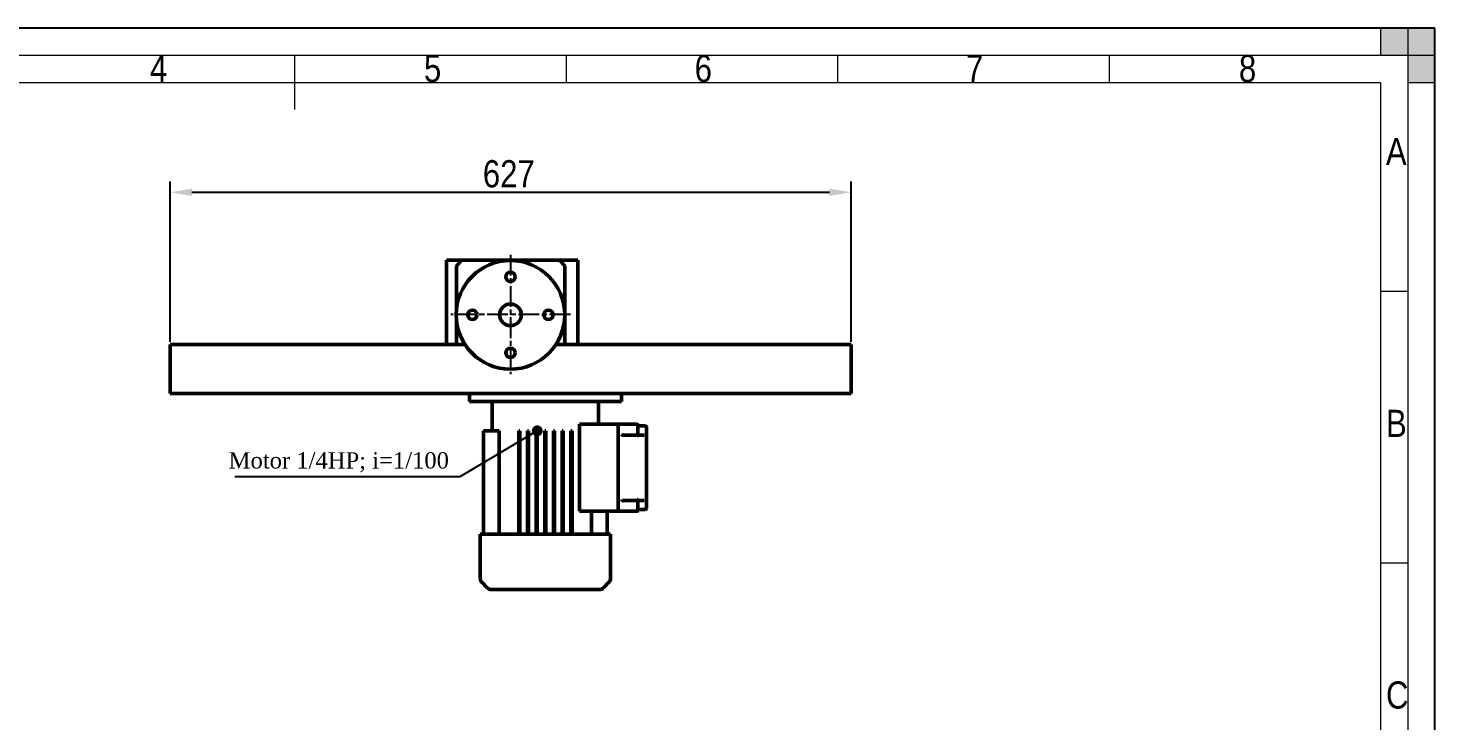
# Model space of a CAD drawing. Header units: millimetres. Extents: x 0 to 2100, y 0 to 1485.
# Drawn here: x 805 to 2100, y 847 to 1485 of the extents above; entities that cross this region are included whole.
import ezdxf

# ---------------------------------------------------------------- set-up
doc = ezdxf.new("R2010")
doc.units = ezdxf.units.MM
doc.header["$LTSCALE"] = 5
doc.linetypes.add('CHAIN', pattern=[0.7087, 0.4724, -0.0591, 0.1181, -0.0591])
for name, color, linetype, lineweight in [('Center Mark (ANSI)', 7, 'Continuous', 25), ('Co ban', 7, 'Continuous', 50), ('Dimension (ANSI)', 7, 'Continuous', 25), ('Symbol (ANSI)', 7, 'Continuous', 25)]:
    doc.layers.add(name, color=color, linetype=linetype, lineweight=lineweight)
for name, color, linetype, lineweight, true_color in [('Khung ban ve', 5, 'Continuous', 15, 0x0000ff), ('Manh khung ten', 7, 'Continuous', 15, 0x994c4c), ('Net chu', 30, 'Continuous', 15, 0xff7f00), ('THIN', 5, 'Continuous', 15, 0x0000ff)]:
    doc.layers.add(name, color=color, linetype=linetype, lineweight=lineweight, true_color=true_color)
doc.styles.add('Linh_50', font='')
doc.styles.add('StandardAM_ANSI', font='')
doc.styles.get('Linh_50').set_extended_font_data('VNI-Helve-Condense')
doc.styles.get('StandardAM_ANSI').set_extended_font_data('VNI-Helve-Condense')
doc.dimstyles.new('Default - mm (ANSI)', dxfattribs={"dimscale": 5, "dimtxt": 5, "dimasz": 4, "dimexe": 2, "dimexo": 0.5, "dimgap": 0.8, "dimtad": 1, "dimtoh": 1, "dimdec": 0, "dimrnd": 1e-08, "dimzin": 4, "dimdsep": 46, "dimtxsty": 'StandardAM_ANSI', "dimcen": 0.09, "dimdle": 10, "dimclrd": 256, "dimclre": 256, "dimclrt": 256, "dimadec": 1, "dimazin": 1, "dimtfac": 0.61, "dimtofl": 0, "dimtmove": 0, "dimatfit": 3, "dimldrblk": 'DOT', "dimfxl": 1, "dimtolj": 1, "dimtzin": 4, "dimlwd": -1, "dimlwe": -1, "dimarcsym": 0})
doc.dimstyles.new('Default - mm (ANSI)$7', dxfattribs={"dimscale": 5, "dimtxt": 5, "dimasz": 2, "dimexe": 2, "dimexo": 0.5, "dimgap": 0.8, "dimtad": 1, "dimtoh": 1, "dimdec": 0, "dimrnd": 1e-08, "dimzin": 4, "dimdsep": 46, "dimtxsty": 'StandardAM_ANSI', "dimcen": 0.09, "dimdle": 10, "dimclrd": 256, "dimclre": 256, "dimclrt": 256, "dimadec": 1, "dimazin": 1, "dimtfac": 0.61, "dimtofl": 0, "dimtmove": 0, "dimatfit": 3, "dimldrblk": 'DOT', "dimfxl": 1, "dimtolj": 1, "dimtzin": 4, "dimlwd": -1, "dimlwe": -1, "dimarcsym": 0})

# ---------------------------------------------------------------- blocks, each defined once
blk = doc.blocks.new('Borders A3_Thuong')
at = {"layer": 'THIN'}
for points in [[(420, 292), (420, 297), (410, 297), (410, 292)], [(420, 297), (415, 297), (415, 287), (420, 287)]]:
    blk.add_hatch(color=256, dxfattribs=at).paths.add_polyline_path(points)
at = {"layer": 'Khung ban ve'}
for p, q in [((210, 292), (210, 282)), ((20, 287), (410, 287)), ((410, 287), (410, 10))]:
    blk.add_line(p, q, dxfattribs=at)
at = {"layer": 'Manh khung ten', "lineweight": 25}
for p, q in [((420, 297), (0, 297)), ((420, 0), (420, 297))]:
    blk.add_line(p, q, dxfattribs=at)
at = {"layer": 'Manh khung ten'}
for p, q in [((0, 297), (420, 297)), ((420, 297), (420, 0)), ((15, 292), (415, 292)), ((260, 292), (260, 287)), ((310, 292), (310, 287)), ((360, 292), (360, 287)), ((415, 292), (415, 5)), ((414.97, 248.54), (409.98, 248.54)), ((414.98, 198.5), (410, 198.5))]:
    blk.add_line(p, q, dxfattribs=at)
at = {"layer": 'THIN'}
for p, q in [((420, 297), (410, 297)), ((410, 297), (410, 292)), ((420, 297), (415, 297)), ((415, 297), (415, 287)), ((420, 292), (420, 297)), ((420, 287), (420, 297)), ((410, 292), (420, 292)), ((415, 287), (420, 287))]:
    blk.add_line(p, q, dxfattribs=at)
at = {"layer": 'Net chu', "style": 'Linh_50'}
for s, p in [('4', (183.38, 287.08)), ('5', (233.84, 287.08)), ('6', (283.69, 287.08)), ('7', (333.67, 287.08)), ('8', (383.92, 287.08)), ('A', (410.98, 271.79)), ('B', (411, 221.75)), ('C', (411, 171.75))]:
    blk.add_text(s, height=5, dxfattribs=at).set_placement(p)
blk = doc.blocks.new('*D6')
at = {"layer": 'Defpoints', "color": 0, "transparency": 16777216}
for p in [(1562.5, 1333.9), (935.5, 1193.9), (1562.5, 1193.9)]:
    blk.add_point(p, dxfattribs=at)
at = {"layer": 'Dimension (ANSI)', "transparency": 16777216}
for p, q in [((935.5, 1196.4), (935.5, 1343.9)), ((1562.5, 1196.4), (1562.5, 1343.9)), ((955.5, 1333.9), (1542.5, 1333.9))]:
    blk.add_line(p, q, dxfattribs=at)
for points in [[(955.5, 1337.3), (955.5, 1330.6), (935.5, 1333.9)], [(1542.5, 1337.3), (1542.5, 1330.6), (1562.5, 1333.9)]]:
    blk.add_solid(points, dxfattribs=at)
at = {"layer": 'Dimension (ANSI)', "color": 150, "true_color": 0x0080ff, "transparency": 16777216, "insert": (1223.4, 1363.5), "char_height": 25, "attachment_point": 1, "style": 'StandardAM_ANSI'}
blk.add_mtext('\\A1;627', dxfattribs=at)
blk = doc.blocks.new('_Dot')
at = {"color": 0, "linetype": 'ByBlock', "lineweight": -2}
blk.add_line((-0.5, 0), (-1, 0), dxfattribs=at)
at = {"color": 0, "linetype": 'ByBlock', "const_width": 0.5}
blk.add_lwpolyline([(-0.25, 0, 1), (0.25, 0, 1)], format="xyb", close=True, dxfattribs=at)

msp = doc.modelspace()

# ---------------------------------------------------------------- linework, layer by layer
at = {"layer": 'Center Mark (ANSI)', "linetype": 'CHAIN', "ltscale": 8.113447}
for p, q in [((1249, 1276.4), (1249, 1166.4)), ((1304, 1221.4), (1194, 1221.4))]:
    msp.add_line(p, q, dxfattribs=at)
at = {"layer": 'Co ban'}
for p, q in [((1190, 1271.4), (1190, 1193.9)), ((1204, 1271.4), (1190, 1271.4)), ((1199, 1266.4), (1204, 1271.4)), ((1294, 1271.4), (1204, 1271.4)), ((1311, 1271.4), (1294, 1271.4)), ((1294, 1271.4), (1299, 1266.4)), ((1311, 1271.4), (1311, 1193.9)), ((1199, 1266.4), (1199, 1225.7)), ((1299, 1193.9), (1299, 1266.4)), ((1199, 1216.7), (1199, 1193.9)), ((935.5, 1193.9), (935.5, 1148.9)), ((1206.9, 1193.9), (935.5, 1193.9)), ((1562.5, 1193.9), (1290.7, 1193.9)), ((1562.5, 1148.9), (1562.5, 1193.9)), ((935.5, 1148.9), (1562.5, 1148.9)), ((1211, 1148.9), (1211, 1141.4)), ((1211, 1141.4), (1351, 1141.4)), ((1232, 1141.4), (1232, 1114.4)), ((1330, 1141.4), (1330, 1120.4)), ((1351, 1148.9), (1351, 1141.4)), ((1238.5, 1114.4), (1224, 1114.4)), ((1224, 1019.4), (1224, 1114.4)), ((1238.5, 1114.4), (1238.5, 1019.4)), ((1256.5, 1019.4), (1256.5, 1114.4)), ((1256.5, 1114.4), (1257.5, 1114.4)), ((1257.5, 1019.4), (1257.5, 1114.4)), ((1264.5, 1114.4), (1265.5, 1114.4)), ((1264.5, 1019.4), (1264.5, 1114.4)), ((1265.5, 1019.4), (1265.5, 1114.4)), ((1272.5, 1019.4), (1272.5, 1114.4)), ((1272.5, 1114.4), (1273.5, 1114.4)), ((1273.5, 1019.4), (1273.5, 1114.4)), ((1280.5, 1019.4), (1280.5, 1114.4)), ((1280.5, 1114.4), (1281.5, 1114.4)), ((1281.5, 1019.4), (1281.5, 1114.4)), ((1288.5, 1019.4), (1288.5, 1114.4)), ((1288.5, 1114.4), (1289.5, 1114.4)), ((1289.5, 1019.4), (1289.5, 1114.4)), ((1296.5, 1114.4), (1297.5, 1114.4)), ((1296.5, 1019.4), (1296.5, 1114.4)), ((1297.5, 1019.4), (1297.5, 1114.4)), ((1304.5, 1114.4), (1305.5, 1114.4)), ((1304.5, 1019.4), (1304.5, 1114.4)), ((1305.5, 1019.4), (1305.5, 1114.4)), ((1312.5, 1040.4), (1312.5, 1120.4)), ((1312.5, 1120.4), (1348, 1120.4)), ((1348, 1120.4), (1348, 1040.4)), ((1365.5, 1120.4), (1348, 1120.4)), ((1348, 1119.4), (1348, 1041.4)), ((1366, 1119.9), (1366, 1119.4)), ((1366, 1111.4), (1366, 1119.4)), ((1366.2, 1118.9), (1366, 1118.9)), ((1367, 1118.9), (1366.2, 1118.9)), ((1372, 1118.9), (1367, 1118.9)), ((1372, 1118.9), (1373.1, 1118.9)), ((1374.1, 1117.9), (1374.1, 1042.9)), ((1351, 1111.4), (1352, 1110.5)), ((1352.1, 1110.4), (1365.5, 1110.4)), ((1365.5, 1110.4), (1365.5, 1110.4)), ((1366, 1111.4), (1366, 1110.9)), ((1371.1, 1110.4), (1367, 1110.4)), ((1371.1, 1110.4), (1371.8, 1110.4)), ((1352, 1050.4), (1351, 1049.4)), ((1365.5, 1050.4), (1352.1, 1050.4)), ((1365.5, 1050.4), (1365.5, 1050.4)), ((1366, 1049.9), (1366, 1049.4)), ((1366, 1041.4), (1366, 1049.4)), ((1367, 1050.4), (1371.1, 1050.4)), ((1371.8, 1050.4), (1371.1, 1050.4)), ((1348, 1040.4), (1312.5, 1040.4)), ((1323.4, 1019.4), (1323.4, 1040.4)), ((1338, 1040.4), (1338, 1019.4)), ((1348, 1040.4), (1365.5, 1040.4)), ((1366.2, 1041.9), (1366, 1041.9)), ((1366, 1041.4), (1366, 1040.9)), ((1366.2, 1041.9), (1367, 1041.9)), ((1367, 1041.9), (1372, 1041.9)), ((1373.1, 1041.9), (1372, 1041.9)), ((1221, 1019.4), (1222.4, 1019.4)), ((1221, 1019.4), (1221, 978.5)), ((1244.5, 1019.4), (1222.4, 1019.4)), ((1244.5, 1019.4), (1248, 1019.4)), ((1313.9, 1019.4), (1248, 1019.4)), ((1313.9, 1019.4), (1317.4, 1019.4)), ((1339.5, 1019.4), (1317.4, 1019.4)), ((1339.5, 1019.4), (1341, 1019.4)), ((1341, 978.5), (1341, 1019.4)), ((1222.4, 975), (1227.5, 969.9)), ((1334.4, 969.9), (1339.5, 975)), ((1231, 968.4), (1232.8, 968.4)), ((1232.8, 968.4), (1248.4, 968.4)), ((1248.4, 968.4), (1250.1, 968.4)), ((1250.1, 968.4), (1252.6, 968.4)), ((1252.6, 968.4), (1309.3, 968.4)), ((1309.3, 968.4), (1311.8, 968.4)), ((1311.8, 968.4), (1313.6, 968.4)), ((1313.6, 968.4), (1329.1, 968.4)), ((1329.1, 968.4), (1330.9, 968.4))]:
    msp.add_line(p, q, dxfattribs=at)
for centre, radius in [((1248.8, 1221.2), 50), ((1248.8, 1256.2), 4.25), ((1248.8, 1221.2), 10), ((1213.8, 1221.2), 4.25), ((1283.8, 1221.2), 4.25), ((1248.8, 1186.2), 4.25)]:
    msp.add_circle(centre, radius, dxfattribs=at)
for centre, radius, start, end in [((1365.5, 1119.9), 0.5, 0, 90), ((1373.1, 1117.9), 1, 0, 90), ((1365.5, 1110.9), 0.5, 270, 0), ((1367, 1111.4), 1, 180, 270), ((1365.5, 1049.9), 0.5, 0, 90), ((1367, 1049.4), 1, 90, 180), ((1365.5, 1040.9), 0.5, 270, 0), ((1373.1, 1042.9), 1, 270, 0), ((1226, 978.5), 5, 180, 225), ((1336, 978.5), 5, 315, 0), ((1231, 973.4), 5, 225, 270), ((1330.9, 973.4), 5, 270, 315)]:
    msp.add_arc(centre, radius, start, end, dxfattribs=at)
for points, knots in [([(1366, 1118.9), (1366, 1118.9), (1366, 1119), (1366, 1119), (1366, 1119), (1366, 1119.1), (1366, 1119.1), (1366, 1119.1), (1366, 1119.2), (1366, 1119.2), (1366, 1119.2), (1366, 1119.2)], [0.1464189, 0.1464189, 0.1464189, 0.1464189, 0.15367805, 0.15367805, 0.1609372, 0.1609372, 0.16819635, 0.16819635, 0.17545549, 0.17545549, 0.18271464, 0.18271464, 0.18271464, 0.18271464]), ([(1352.1, 1110.4), (1352.1, 1110.4), (1352.1, 1110.4), (1352.1, 1110.4), (1352, 1110.4), (1352, 1110.5)], [0.10076433, 0.10076433, 0.10076433, 0.10076433, 0.10275688, 0.10275688, 0.12695495, 0.12695495, 0.12695495, 0.12695495]), ([(1366, 1111), (1366, 1110.9), (1366, 1110.9), (1365.9, 1110.7), (1365.9, 1110.7), (1365.8, 1110.6), (1365.8, 1110.5), (1365.7, 1110.5), (1365.7, 1110.5), (1365.6, 1110.4), (1365.5, 1110.4), (1365.5, 1110.4)], [0, 0, 0, 0, 0.0195259, 0.0195259, 0.039027, 0.039027, 0.0585478, 0.0585478, 0.07181181, 0.07181181, 0.0850277, 0.0850277, 0.0850277, 0.0850277]), ([(1366.2, 1110.4), (1366.2, 1110.4), (1366.2, 1110.4), (1366.4, 1110), (1366.7, 1109.7), (1367, 1109.4)], [0.5775555, 0.5775555, 0.5775555, 0.5775555, 0.5819955, 0.5819955, 0.6995583, 0.6995583, 0.6995583, 0.6995583]), ([(1352, 1050.4), (1352, 1050.4), (1352.1, 1050.4), (1352.1, 1050.4), (1352.1, 1050.4), (1352.1, 1050.4)], [0.37977421, 0.37977421, 0.37977421, 0.37977421, 0.40397228, 0.40397228, 0.40596483, 0.40596483, 0.40596483, 0.40596483]), ([(1365.5, 1050.4), (1365.5, 1050.4), (1365.6, 1050.4), (1365.7, 1050.4), (1365.8, 1050.3), (1365.9, 1050.2), (1365.9, 1050.2), (1366, 1050.1), (1366, 1050), (1366, 1049.9), (1366, 1049.9), (1366, 1049.9)], [0, 0, 0, 0, 0.01969414, 0.01969414, 0.03935717, 0.03935717, 0.05893308, 0.05893308, 0.07200259, 0.07200259, 0.08503671, 0.08503671, 0.08503671, 0.08503671]), ([(1367, 1051.4), (1366.7, 1051.1), (1366.4, 1050.8), (1366.2, 1050.5), (1366.2, 1050.4), (1366.2, 1050.4)], [0, 0, 0, 0, 0.1175628, 0.1175628, 0.1220028, 0.1220028, 0.1220028, 0.1220028]), ([(1366, 1041.9), (1366, 1041.9), (1366, 1041.9), (1366, 1041.8), (1366, 1041.8), (1366, 1041.8), (1366, 1041.7), (1366, 1041.7), (1366, 1041.7), (1366, 1041.6), (1366, 1041.6), (1366, 1041.6)], [0.1464189, 0.1464189, 0.1464189, 0.1464189, 0.15367805, 0.15367805, 0.1609372, 0.1609372, 0.16819635, 0.16819635, 0.17545549, 0.17545549, 0.18271464, 0.18271464, 0.18271464, 0.18271464])]:
    msp.add_open_spline(points, degree=3, knots=knots, dxfattribs=at)
for points in [[(1366.2, 1110.4), (1366.1, 1110.6), (1366, 1110.8), (1366, 1111)], [(1366.2, 1050.4), (1366.1, 1050.3), (1366, 1050.1), (1366, 1049.9)]]:
    msp.add_open_spline(points, degree=3, dxfattribs=at)

# ---------------------------------------------------------------- block references
at = {"xscale": 5, "yscale": 5, "zscale": 5}
msp.add_blockref('Borders A3_Thuong', (0, 0), dxfattribs=at)

# ---------------------------------------------------------------- texts
at = {"layer": 'Symbol (ANSI)', "color": 150, "true_color": 0x0080ff, "insert": (1192.2, 1076.2), "char_height": 15, "width": 202.941, "attachment_point": 9, "style": 'StandardAM_ANSI'}
msp.add_mtext('{\\fTimes New Roman|b0|i0;\\H15.0000;Motor 1/4HP; i=1/100}', dxfattribs=at)

# ---------------------------------------------------------------- dimensions: what is measured, and where the dimension line sits
at = {"layer": 'Dimension (ANSI)'}
dim = msp.add_linear_dim(base=(1562.5, 1333.9), p1=(935.5, 1193.9), p2=(1562.5, 1193.9), angle=180, dimstyle='Default - mm (ANSI)', override={"dimgap": 0.8, "dimtoh": 0, "dimdec": 0, "dimtol": 0, "dimlim": 0, "dimtp": 0, "dimtm": 0, "dimtdec": 2, "dimatfit": 1}, dxfattribs=at)
dim.commit()
dim.dimension.update_dxf_attribs({"geometry": '*D6', "text_midpoint": (1249, 1333.9), "dimtype": 160})

# ---------------------------------------------------------------- leaders
at = {"layer": 'Symbol (ANSI)', "annotation_type": 0, "has_hookline": 1, "hookline_direction": 1, "text_width": 197.2}
msp.add_leader([(1273.5, 1114.4), (1202.2, 1072.1), (1192.2, 1072.1)], dimstyle='Default - mm (ANSI)$7', override={"dimgap": 0, "dimtad": 1}, dxfattribs=at)

doc.saveas('drawing.dxf')
